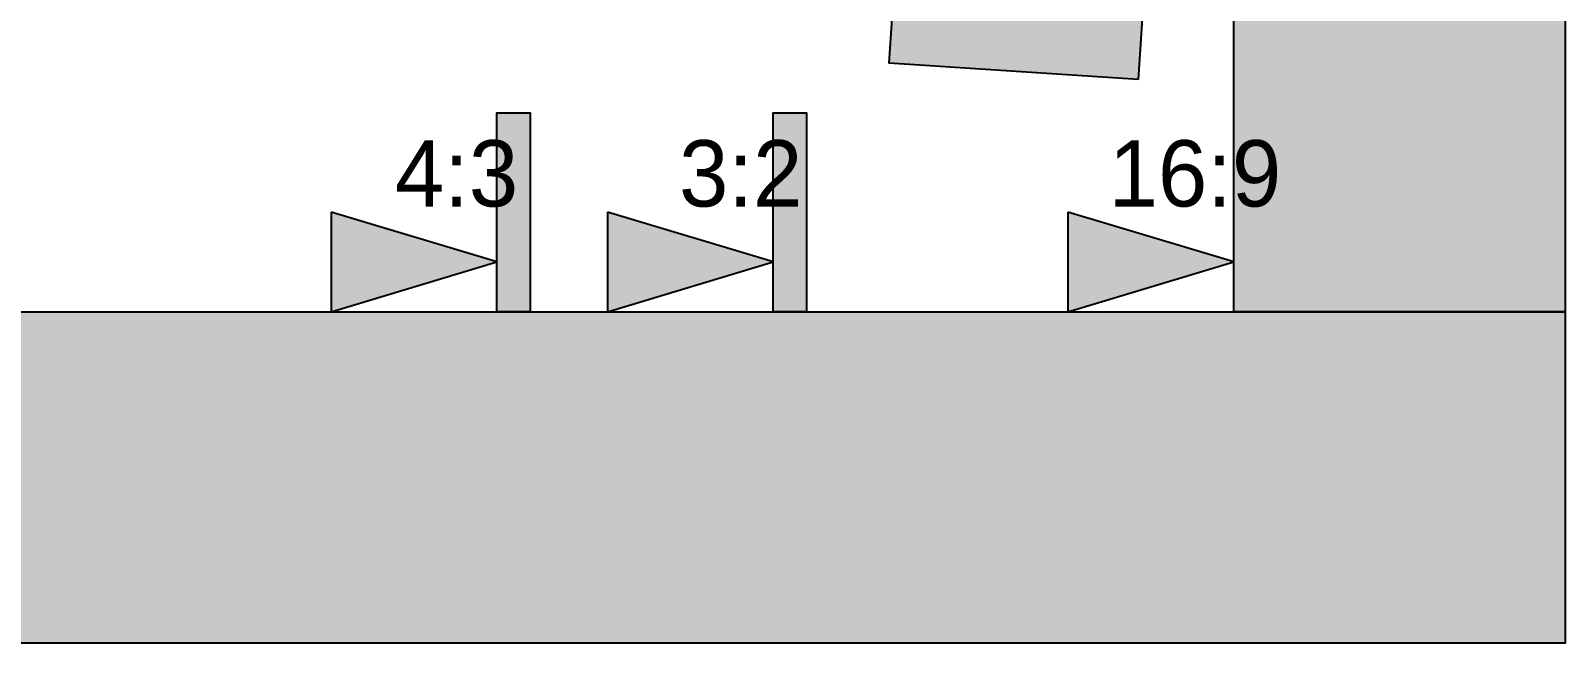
# Model space of a CAD drawing. Header units: millimetres. Extents: x 0 to 420, y 0 to 297.
# Drawn here: x 305.4 to 420, y 0 to 45.7 of the extents above; entities that cross this region are included whole.
import ezdxf

# ---------------------------------------------------------------- set-up
doc = ezdxf.new("R2010")
doc.units = ezdxf.units.MM
for name, color, linetype in [('FRAME', 7, 'Continuous'), ('GLUE', 1, 'Continuous'), ('LABELS', 7, 'Continuous'), ('SFR', 7, 'Continuous')]:
    doc.layers.add(name, color=color, linetype=linetype)

msp = doc.modelspace()

# ---------------------------------------------------------------- hatches: boundary and pattern name
at = {"layer": 'FRAME', "true_color": 0x000000}
h = msp.add_hatch(color=7, dxfattribs=at)
h.dxf.hatch_style = 1
h.paths.add_polyline_path([(395.25, 272.25), (420, 272.25), (420, 24.75), (395.25, 24.75), (395.25, 272.25)])
h = msp.add_hatch(color=7, dxfattribs=at)
h.dxf.hatch_style = 1
h.paths.add_polyline_path([(342.72, 24.75), (340.24, 24.75), (340.24, 39.6), (342.72, 39.6), (342.72, 24.75)])
h = msp.add_hatch(color=7, dxfattribs=at)
h.dxf.hatch_style = 1
h.paths.add_polyline_path([(363.35, 24.75), (360.87, 24.75), (360.87, 39.6), (363.35, 39.6), (363.35, 24.75)])
h = msp.add_hatch(color=7, dxfattribs=at)
h.dxf.hatch_style = 1
h.paths.add_polyline_path([(327.87, 32.17), (327.87, 24.75), (340.24, 28.46), (327.87, 32.17)])
h = msp.add_hatch(color=7, dxfattribs=at)
h.dxf.hatch_style = 1
h.paths.add_polyline_path([(348.5, 32.17), (348.5, 24.75), (360.87, 28.46), (348.5, 32.17)])
h = msp.add_hatch(color=7, dxfattribs=at)
h.dxf.hatch_style = 1
h.paths.add_polyline_path([(382.87, 32.18), (382.87, 24.75), (395.25, 28.46), (382.87, 32.18)])
h = msp.add_hatch(color=7, dxfattribs=at)
h.dxf.hatch_style = 1
h.paths.add_polyline_path([(169.25, 24.75), (420, 24.75), (420, 0), (169.25, 0), (169.25, 24.75)])
at = {"layer": 'SFR', "true_color": 0x000000}
h = msp.add_hatch(color=7, dxfattribs=at)
h.dxf.hatch_style = 1
h.paths.add_polyline_path([(388.1, 42.07), (369.53, 43.31), (370.77, 61.87), (389.33, 60.64), (388.1, 42.07)])

# ---------------------------------------------------------------- linework, layer by layer
at = {"layer": 'FRAME', "color": 250}
for points in [[(395.25, 272.25), (420, 272.25), (420, 24.75), (395.25, 24.75), (395.25, 272.25)], [(342.72, 24.75), (340.24, 24.75), (340.24, 39.6), (342.72, 39.6), (342.72, 24.75)], [(363.35, 24.75), (360.87, 24.75), (360.87, 39.6), (363.35, 39.6), (363.35, 24.75)], [(327.87, 32.17), (327.87, 24.75), (340.24, 28.46), (327.87, 32.17)], [(348.5, 32.17), (348.5, 24.75), (360.87, 28.46), (348.5, 32.17)], [(382.87, 32.18), (382.87, 24.75), (395.25, 28.46), (382.87, 32.18)], [(169.25, 24.75), (420, 24.75), (420, 0), (169.25, 0), (169.25, 24.75)]]:
    msp.add_lwpolyline(points, close=True, dxfattribs=at)
at = {"layer": 'FRAME', "color": 250, "true_color": 0x000000}
for points in [[(395.25, 272.25), (395.25, 24.75), (420, 24.75)], [(420, 24.75), (420, 272.25), (395.25, 272.25)], [(342.72, 24.75), (342.72, 39.6), (340.24, 39.6)], [(340.24, 39.6), (340.24, 24.75), (342.72, 24.75)], [(363.35, 24.75), (363.35, 39.6), (360.87, 39.6)], [(360.87, 39.6), (360.87, 24.75), (363.35, 24.75)], [(327.87, 32.17), (327.87, 24.75), (340.24, 28.46)], [(348.5, 32.17), (348.5, 24.75), (360.87, 28.46)], [(382.87, 32.18), (382.87, 24.75), (395.25, 28.46)], [(169.25, 24.75), (169.25, 0), (420, 0)], [(420, 0), (420, 24.75), (169.25, 24.75)]]:
    msp.add_solid(points, dxfattribs=at)
at = {"layer": 'GLUE', "color": 1, "lineweight": 18}
msp.add_lwpolyline([(0, 0), (420, 0), (420, 297), (0, 297), (0, 0)], dxfattribs=at)
at = {"layer": 'SFR', "color": 250}
msp.add_lwpolyline([(388.1, 42.07), (369.53, 43.31), (370.77, 61.87), (389.33, 60.64), (388.1, 42.07)], close=True, dxfattribs=at)
at = {"layer": 'SFR', "color": 250, "true_color": 0x000000}
for points in [[(370.77, 61.87), (369.53, 43.31), (388.1, 42.07)], [(388.1, 42.07), (389.33, 60.64), (370.77, 61.87)]]:
    msp.add_solid(points, dxfattribs=at)

# ---------------------------------------------------------------- texts
at = {"layer": 'LABELS', "color": 250}
for s, p in [('4:3', (332.63, 32.6)), ('3:2', (353.84, 32.6)), ('16:9', (385.91, 32.6))]:
    msp.add_text(s, height=4.95, dxfattribs=at).set_placement(p)

doc.saveas('drawing.dxf')
